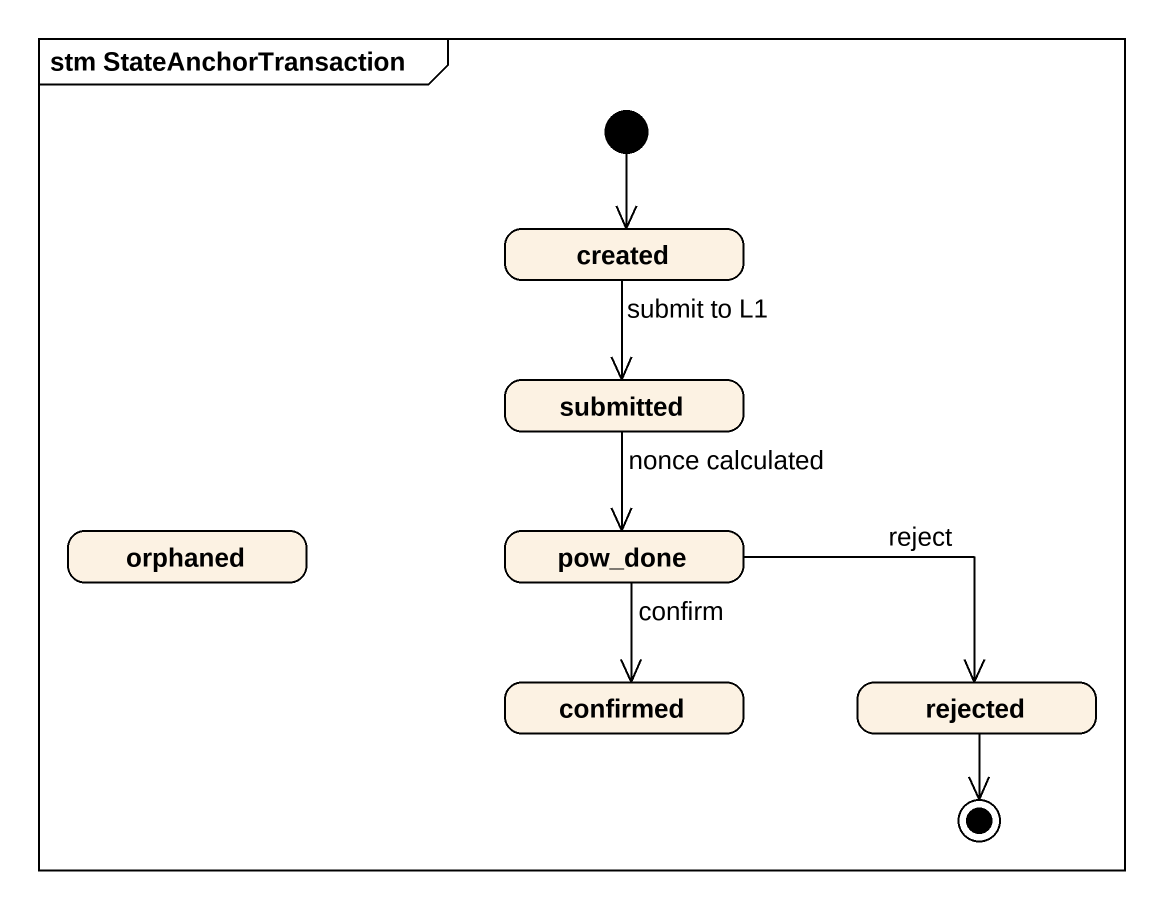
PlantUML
@startuml
mainframe stm StateAnchorTransaction
hide empty description
state created
state submitted
state orphaned
state pow_done
state confirmed
state rejected
[*] --> created
created --> submitted : submit to L1
submitted --> pow_done : nonce calculated
pow_done --> confirmed : confirm
pow_done -right-> rejected : reject
rejected --> [*]
@enduml
